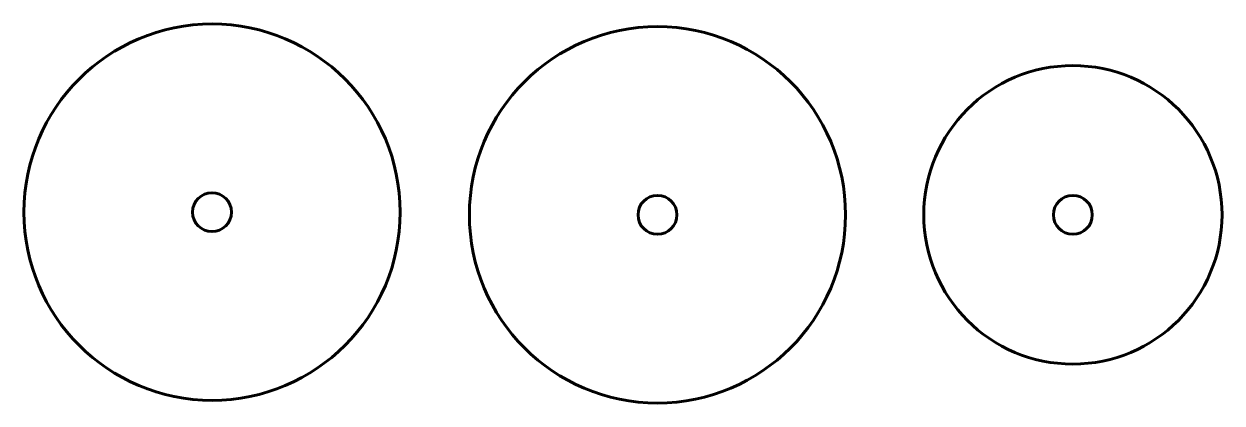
# Model space of a CAD drawing. Header units: millimetres. Extents: x -64.7 to 27.6, y -12 to 17.2.
import ezdxf

# ---------------------------------------------------------------- set-up
doc = ezdxf.new("R2010")
doc.units = ezdxf.units.MM
doc.linetypes.add('K5LT_BASIC', pattern=[0])

msp = doc.modelspace()

# ---------------------------------------------------------------- linework, layer by layer
at = {"color": 5, "linetype": 'K5LT_BASIC', "lineweight": 60, "true_color": 0x0000ff}
for centre, radius in [((-50.235, 2.735), 14.5), ((-50.235, 2.735), 14.5), ((-15.896, 2.529), 14.5), ((16.13, 2.529), 11.5), ((-50.235, 2.735), 1.5), ((-15.896, 2.529), 1.5), ((16.13, 2.529), 1.5)]:
    msp.add_circle(centre, radius, dxfattribs=at)

doc.saveas('drawing.dxf')
